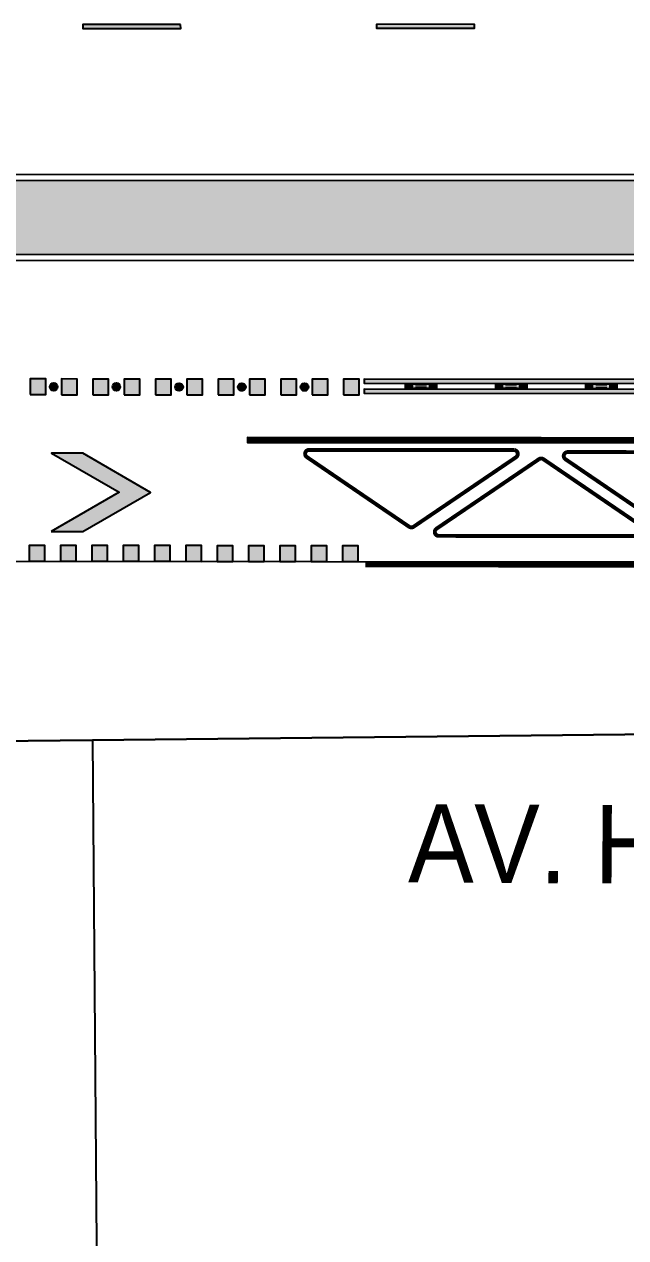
# Model space of a CAD drawing. Header units: metres. Extents: x 668617 to 675126, y 2286318 to 2293677.
# Drawn here: x 669106.42 to 669121.77, y 2287185.69 to 2287216.66 of the extents above; entities that cross this region are included whole.
import ezdxf
from ezdxf.enums import TextEntityAlignment as Align

# ---------------------------------------------------------------- set-up
doc = ezdxf.new("R2010")
doc.units = ezdxf.units.M
doc.header["$MEASUREMENT"] = 0
for name, color, linetype in [('CU_VEGETACION', 54, 'Continuous'), ('DMTG-B-CuadrosVerdes', 94, 'Continuous'), ('DMTG-D-CONFIBUS', 1, 'Continuous'), ('DMTG-M-VIALETON', 92, 'Continuous'), ('DMTG-PB-BANQUETAS', 251, 'Continuous'), ('DMTG-PB-LOTIFICACION', 253, 'Continuous'), ('DMTG-PB-MANZANAS', 251, 'Continuous'), ('DMTG-SH-LINEA DISCONTINUA', 252, 'Continuous'), ('DMTG-SH-LINEA DOBLE', 252, 'Continuous'), ('DMTG-SH-LINEA GUARNICION', 40, 'Continuous'), ('DMTG-SH-PARADA', 252, 'Continuous'), ('DMTG-X-NOM CALLES', 250, 'Continuous')]:
    doc.layers.add(name, color=color, linetype=linetype)
doc.styles.add('CALLE', font='arial.ttf', dxfattribs={"height": 9})

# ---------------------------------------------------------------- blocks, each defined once
blk = doc.blocks.new('*U207')
h = blk.add_hatch(color=252)
h.dxf.hatch_style = 1
h.paths.add_polyline_path([(-1.817, -23.238), (-0.817, -24.968), (-0.817, -24.168), (-1.817, -22.438), (-2.817, -24.168), (-2.817, -24.968)])
h.paths.add_polyline_path([(-1.817, -0.786), (-0.817, -2.516), (-0.817, -1.716), (-1.817, 0.014), (-2.817, -1.716), (-2.817, -2.516)])
h = blk.add_hatch(color=252)
h.dxf.hatch_style = 1
h.paths.add_polyline_path([(-3.215, -19.968), (-3.095, -19.968), (-3.095, -5.468), (-3.133, -5.468), (-3.133, -4.969), (-3.215, -4.969)])
at = {"color": 252, "lineweight": 0, "const_width": 0.1}
blk.add_lwpolyline([(-3.155, -4.969), (-3.155, -19.968)], dxfattribs=at)
at = {"color": 252, "lineweight": 0}
for points in [[(-3.215, -4.969), (-3.215, -19.968)], [(-3.095, -4.969), (-3.095, -19.968)]]:
    blk.add_lwpolyline(points, dxfattribs=at)
at = {"color": 252}
for points in [[(-3.095, -4.969), (-3.215, -4.969), (-3.215, -19.968), (-3.095, -19.968), (-3.095, -4.969)], [(-0.817, -24.968), (-0.817, -24.168), (-1.817, -22.438), (-2.817, -24.168), (-2.817, -24.968), (-1.817, -23.238), (-0.817, -24.968)]]:
    blk.add_lwpolyline(points, dxfattribs=at)
at = {"color": 252, "const_width": 0.1}
for points in [[(-2.671, -6.511, 0.64959), (-2.854, -6.545), (-2.854, -11.793, 0.740696), (-2.671, -11.849), (-0.897, -9.239, 0.325184), (-0.897, -9.121), (-2.671, -6.511)], [(-0.896, -9.8, -0.64959), (-0.713, -9.834), (-0.713, -15.082, -0.740696), (-0.896, -15.138), (-2.67, -12.528, -0.325184), (-2.67, -12.41), (-0.896, -9.8)], [(-2.721, -13.111, 0.64959), (-2.904, -13.145), (-2.904, -18.393, 0.740696), (-2.721, -18.449), (-0.947, -15.839, 0.325184), (-0.947, -15.721), (-2.721, -13.111)]]:
    blk.add_lwpolyline(points, format="xyb", dxfattribs=at)
blk = doc.blocks.new('*U70')
for points in [[(1.2, 0.2), (19.004, 0.2), (19.004, 0.3), (1.2, 0.3)], [(1.2, -0.05), (19.004, -0.05), (19.004, 0.05), (1.2, 0.05)]]:
    blk.add_hatch(color=252).paths.add_polyline_path(points)
for points in [[(1.2, 0.2), (19.004, 0.2), (19.004, 0.3), (1.2, 0.3)], [(1.2, -0.05), (19.004, -0.05), (19.004, 0.05), (1.2, 0.05)]]:
    blk.add_lwpolyline(points, close=True)
blk = doc.blocks.new('*U127')
h = blk.add_hatch(color=256)
h.dxf.hatch_style = 1
h.paths.add_polyline_path([(19.224, 4.25), (19.624, 4.25), (19.624, 4.65), (19.224, 4.65)])
h = blk.add_hatch(color=256)
h.dxf.hatch_style = 1
h.paths.add_polyline_path([(19.224, 4.25), (19.624, 4.25), (19.624, 4.65), (19.224, 4.65)])
h = blk.add_hatch(color=256)
h.dxf.hatch_style = 1
h.paths.add_polyline_path([(20.024, 4.25), (20.424, 4.25), (20.424, 4.65), (20.024, 4.65)])
h = blk.add_hatch(color=256)
h.dxf.hatch_style = 1
h.paths.add_polyline_path([(20.024, 4.25), (20.424, 4.25), (20.424, 4.65), (20.024, 4.65)])
h = blk.add_hatch(color=256)
h.dxf.hatch_style = 1
h.paths.add_polyline_path([(20.824, 4.25), (21.224, 4.25), (21.224, 4.65), (20.824, 4.65)])
h = blk.add_hatch(color=256)
h.dxf.hatch_style = 1
h.paths.add_polyline_path([(20.824, 4.25), (21.224, 4.25), (21.224, 4.65), (20.824, 4.65)])
h = blk.add_hatch(color=256)
h.dxf.hatch_style = 1
h.paths.add_polyline_path([(21.624, 4.25), (22.024, 4.25), (22.024, 4.65), (21.624, 4.65)])
h = blk.add_hatch(color=256)
h.dxf.hatch_style = 1
h.paths.add_polyline_path([(21.624, 4.25), (22.024, 4.25), (22.024, 4.65), (21.624, 4.65)])
h = blk.add_hatch(color=256)
h.dxf.hatch_style = 1
h.paths.add_polyline_path([(22.424, 4.25), (22.824, 4.25), (22.824, 4.65), (22.424, 4.65)])
h = blk.add_hatch(color=256)
h.dxf.hatch_style = 1
h.paths.add_polyline_path([(22.424, 4.25), (22.824, 4.25), (22.824, 4.65), (22.424, 4.65)])
h = blk.add_hatch(color=256)
h.dxf.hatch_style = 1
h.paths.add_polyline_path([(23.224, 4.25), (23.624, 4.25), (23.624, 4.65), (23.224, 4.65)])
h = blk.add_hatch(color=256)
h.dxf.hatch_style = 1
h.paths.add_polyline_path([(23.224, 4.25), (23.624, 4.25), (23.624, 4.65), (23.224, 4.65)])
h = blk.add_hatch(color=256)
h.dxf.hatch_style = 1
h.paths.add_polyline_path([(24.024, 4.25), (24.424, 4.25), (24.424, 4.65), (24.024, 4.65)])
h = blk.add_hatch(color=256)
h.dxf.hatch_style = 1
h.paths.add_polyline_path([(24.024, 4.25), (24.424, 4.25), (24.424, 4.65), (24.024, 4.65)])
h = blk.add_hatch(color=256)
h.dxf.hatch_style = 1
h.paths.add_polyline_path([(24.824, 4.25), (25.224, 4.25), (25.224, 4.65), (24.824, 4.65)])
h = blk.add_hatch(color=256)
h.dxf.hatch_style = 1
h.paths.add_polyline_path([(24.824, 4.25), (25.224, 4.25), (25.224, 4.65), (24.824, 4.65)])
h = blk.add_hatch(color=256)
h.dxf.hatch_style = 1
h.paths.add_polyline_path([(25.624, 4.25), (26.024, 4.25), (26.024, 4.65), (25.624, 4.65)])
h = blk.add_hatch(color=256)
h.dxf.hatch_style = 1
h.paths.add_polyline_path([(25.624, 4.25), (26.024, 4.25), (26.024, 4.65), (25.624, 4.65)])
h = blk.add_hatch(color=256)
h.dxf.hatch_style = 1
h.paths.add_polyline_path([(26.424, 4.25), (26.824, 4.25), (26.824, 4.65), (26.424, 4.65)])
h = blk.add_hatch(color=256)
h.dxf.hatch_style = 1
h.paths.add_polyline_path([(26.424, 4.25), (26.824, 4.25), (26.824, 4.65), (26.424, 4.65)])
h = blk.add_hatch(color=256)
h.dxf.hatch_style = 1
h.paths.add_polyline_path([(27.224, 4.25), (27.624, 4.25), (27.624, 4.65), (27.224, 4.65)])
h = blk.add_hatch(color=256)
h.dxf.hatch_style = 1
h.paths.add_polyline_path([(19.2, 0), (19.6, 0), (19.6, 0.4), (19.2, 0.4)])
h = blk.add_hatch(color=256)
h.dxf.hatch_style = 1
h.paths.add_polyline_path([(19.2, 0), (19.6, 0), (19.6, 0.4), (19.2, 0.4)])
h = blk.add_hatch(color=256)
h.dxf.hatch_style = 1
h.paths.add_polyline_path([(20, 0), (20.4, 0), (20.4, 0.4), (20, 0.4)])
h = blk.add_hatch(color=256)
h.dxf.hatch_style = 1
h.paths.add_polyline_path([(20, 0), (20.4, 0), (20.4, 0.4), (20, 0.4)])
h = blk.add_hatch(color=256)
h.dxf.hatch_style = 1
h.paths.add_polyline_path([(20.8, 0), (21.2, 0), (21.2, 0.4), (20.8, 0.4)])
h = blk.add_hatch(color=256)
h.dxf.hatch_style = 1
h.paths.add_polyline_path([(20.8, 0), (21.2, 0), (21.2, 0.4), (20.8, 0.4)])
h = blk.add_hatch(color=256)
h.dxf.hatch_style = 1
h.paths.add_polyline_path([(21.6, 0), (22, 0), (22, 0.4), (21.6, 0.4)])
h = blk.add_hatch(color=256)
h.dxf.hatch_style = 1
h.paths.add_polyline_path([(21.6, 0), (22, 0), (22, 0.4), (21.6, 0.4)])
h = blk.add_hatch(color=256)
h.dxf.hatch_style = 1
h.paths.add_polyline_path([(22.4, 0), (22.8, 0), (22.8, 0.4), (22.4, 0.4)])
h = blk.add_hatch(color=256)
h.dxf.hatch_style = 1
h.paths.add_polyline_path([(22.4, 0), (22.8, 0), (22.8, 0.4), (22.4, 0.4)])
h = blk.add_hatch(color=256)
h.dxf.hatch_style = 1
h.paths.add_polyline_path([(23.2, 0), (23.6, 0), (23.6, 0.4), (23.2, 0.4)])
h = blk.add_hatch(color=256)
h.dxf.hatch_style = 1
h.paths.add_polyline_path([(23.2, 0), (23.6, 0), (23.6, 0.4), (23.2, 0.4)])
h = blk.add_hatch(color=256)
h.dxf.hatch_style = 1
h.paths.add_polyline_path([(24, 0), (24.4, 0), (24.4, 0.4), (24, 0.4)])
h = blk.add_hatch(color=256)
h.dxf.hatch_style = 1
h.paths.add_polyline_path([(24, 0), (24.4, 0), (24.4, 0.4), (24, 0.4)])
h = blk.add_hatch(color=256)
h.dxf.hatch_style = 1
h.paths.add_polyline_path([(24.8, 0), (25.2, 0), (25.2, 0.4), (24.8, 0.4)])
h = blk.add_hatch(color=256)
h.dxf.hatch_style = 1
h.paths.add_polyline_path([(24.8, 0), (25.2, 0), (25.2, 0.4), (24.8, 0.4)])
h = blk.add_hatch(color=256)
h.dxf.hatch_style = 1
h.paths.add_polyline_path([(25.6, 0), (26, 0), (26, 0.4), (25.6, 0.4)])
h = blk.add_hatch(color=256)
h.dxf.hatch_style = 1
h.paths.add_polyline_path([(25.6, 0), (26, 0), (26, 0.4), (25.6, 0.4)])
h = blk.add_hatch(color=256)
h.dxf.hatch_style = 1
h.paths.add_polyline_path([(26.4, 0), (26.8, 0), (26.8, 0.4), (26.4, 0.4)])
h = blk.add_hatch(color=256)
h.dxf.hatch_style = 1
h.paths.add_polyline_path([(26.4, 0), (26.8, 0), (26.8, 0.4), (26.4, 0.4)])
h = blk.add_hatch(color=256)
h.dxf.hatch_style = 1
h.paths.add_polyline_path([(27.2, 0), (27.6, 0), (27.6, 0.4), (27.2, 0.4)])
for points in [[(19.224, 4.25), (19.624, 4.25), (19.624, 4.65), (19.224, 4.65)], [(19.224, 4.25), (19.624, 4.25), (19.624, 4.65), (19.224, 4.65)], [(20.024, 4.25), (20.424, 4.25), (20.424, 4.65), (20.024, 4.65)], [(20.024, 4.25), (20.424, 4.25), (20.424, 4.65), (20.024, 4.65)], [(20.824, 4.25), (21.224, 4.25), (21.224, 4.65), (20.824, 4.65)], [(20.824, 4.25), (21.224, 4.25), (21.224, 4.65), (20.824, 4.65)], [(21.624, 4.25), (22.024, 4.25), (22.024, 4.65), (21.624, 4.65)], [(21.624, 4.25), (22.024, 4.25), (22.024, 4.65), (21.624, 4.65)], [(22.424, 4.25), (22.824, 4.25), (22.824, 4.65), (22.424, 4.65)], [(22.424, 4.25), (22.824, 4.25), (22.824, 4.65), (22.424, 4.65)], [(23.224, 4.25), (23.624, 4.25), (23.624, 4.65), (23.224, 4.65)], [(23.224, 4.25), (23.624, 4.25), (23.624, 4.65), (23.224, 4.65)], [(24.024, 4.25), (24.424, 4.25), (24.424, 4.65), (24.024, 4.65)], [(24.024, 4.25), (24.424, 4.25), (24.424, 4.65), (24.024, 4.65)], [(24.824, 4.25), (25.224, 4.25), (25.224, 4.65), (24.824, 4.65)], [(24.824, 4.25), (25.224, 4.25), (25.224, 4.65), (24.824, 4.65)], [(25.624, 4.25), (26.024, 4.25), (26.024, 4.65), (25.624, 4.65)], [(25.624, 4.25), (26.024, 4.25), (26.024, 4.65), (25.624, 4.65)], [(26.424, 4.25), (26.824, 4.25), (26.824, 4.65), (26.424, 4.65)], [(26.424, 4.25), (26.824, 4.25), (26.824, 4.65), (26.424, 4.65)], [(27.224, 4.25), (27.624, 4.25), (27.624, 4.65), (27.224, 4.65)], [(19.2, 0), (19.6, 0), (19.6, 0.4), (19.2, 0.4)], [(19.2, 0), (19.6, 0), (19.6, 0.4), (19.2, 0.4)], [(20, 0), (20.4, 0), (20.4, 0.4), (20, 0.4)], [(20, 0), (20.4, 0), (20.4, 0.4), (20, 0.4)], [(20.8, 0), (21.2, 0), (21.2, 0.4), (20.8, 0.4)], [(20.8, 0), (21.2, 0), (21.2, 0.4), (20.8, 0.4)], [(21.6, 0), (22, 0), (22, 0.4), (21.6, 0.4)], [(21.6, 0), (22, 0), (22, 0.4), (21.6, 0.4)], [(22.4, 0), (22.8, 0), (22.8, 0.4), (22.4, 0.4)], [(22.4, 0), (22.8, 0), (22.8, 0.4), (22.4, 0.4)], [(23.2, 0), (23.6, 0), (23.6, 0.4), (23.2, 0.4)], [(23.2, 0), (23.6, 0), (23.6, 0.4), (23.2, 0.4)], [(24, 0), (24.4, 0), (24.4, 0.4), (24, 0.4)], [(24, 0), (24.4, 0), (24.4, 0.4), (24, 0.4)], [(24.8, 0), (25.2, 0), (25.2, 0.4), (24.8, 0.4)], [(24.8, 0), (25.2, 0), (25.2, 0.4), (24.8, 0.4)], [(25.6, 0), (26, 0), (26, 0.4), (25.6, 0.4)], [(25.6, 0), (26, 0), (26, 0.4), (25.6, 0.4)], [(26.4, 0), (26.8, 0), (26.8, 0.4), (26.4, 0.4)], [(26.4, 0), (26.8, 0), (26.8, 0.4), (26.4, 0.4)], [(27.2, 0), (27.6, 0), (27.6, 0.4), (27.2, 0.4)]]:
    blk.add_lwpolyline(points, close=True)
blk = doc.blocks.new('*U86')
at = {"true_color": 0x58ba48}
h = blk.add_hatch(color=85, dxfattribs=at)
h.dxf.hatch_style = 1
h.paths.add_polyline_path([(32.592, 11.001, 1), (32.692, 11.001, 1)], flags=0)
h.paths.add_polyline_path([(32.591, 11.069), (32.58, 11.08, 0.062746), (32.563, 11.062), (32.573, 11.052, 0.413879), (32.591, 11.052, 0.414549)], flags=17)
h.paths.add_polyline_path([(32.588, 11.06, -1), (32.576, 11.06, -1)], flags=16)
h.paths.add_polyline_path([(32.592, 11.001, 1), (32.692, 11.001, 1)], flags=16)
h.paths.add_polyline_path([(32.703, 11.08), (32.692, 11.069, 0.413879), (32.692, 11.052, 0.414549), (32.71, 11.052), (32.721, 11.062, 0.062746)], flags=17)
h.paths.add_polyline_path([(32.707, 11.06, -1), (32.695, 11.06, -1)], flags=16)
h.paths.add_polyline_path([(32.721, 10.94), (32.71, 10.95, 0.413879), (32.692, 10.95, 0.414549), (32.692, 10.933), (32.703, 10.922, 0.062746)], flags=17)
h.paths.add_polyline_path([(32.695, 10.942, -1), (32.707, 10.942, -1)], flags=16)
h.paths.add_polyline_path([(32.591, 10.95, 0.414549), (32.573, 10.95), (32.563, 10.94, 0.062746), (32.58, 10.922), (32.591, 10.933, 0.413879)], flags=17)
h.paths.add_polyline_path([(32.576, 10.942, -1), (32.588, 10.942, -1)], flags=16)
h.paths.add_polyline_path([(32.721, 11.062), (32.71, 11.052, -0.414549), (32.692, 11.052, -0.413879), (32.692, 11.069), (32.703, 11.08, 0.342564), (32.58, 11.08), (32.591, 11.069, -0.414549), (32.591, 11.052, -0.413879), (32.573, 11.052), (32.563, 11.062, 0.166532), (32.542, 11.001, 0.166532), (32.563, 10.94), (32.573, 10.95, -0.414549), (32.591, 10.95, -0.413879), (32.591, 10.933), (32.58, 10.922, 0.342564), (32.703, 10.922), (32.692, 10.933, -0.414549), (32.692, 10.95, -0.413879), (32.71, 10.95), (32.721, 10.94, 0.166532), (32.742, 11.001, 0.166532)])
h.paths.add_polyline_path([(32.692, 11.001, -1), (32.592, 11.001, -1)], flags=0)
h.paths.add_polyline_path([(32.671, 11.056, 0.245947), (32.613, 11.056), (32.601, 11.078, -0.245947), (32.682, 11.078)], flags=16)
h.paths.add_polyline_path([(32.671, 10.946), (32.682, 10.923, -0.245947), (32.601, 10.923), (32.613, 10.946, 0.245947)], flags=16)
h = blk.add_hatch(color=85, dxfattribs=at)
h.dxf.hatch_style = 1
h.paths.add_polyline_path([(32.592, 11.001, 1), (32.692, 11.001, 1)])
at = {"true_color": 0xc7c8ca}
h = blk.add_hatch(color=9, dxfattribs=at)
h.dxf.hatch_style = 1
h.paths.add_polyline_path([(32.682, 11.078, 0.245947), (32.601, 11.078), (32.613, 11.056, -0.245947), (32.671, 11.056)])
h.paths.add_polyline_path([(32.682, 10.923), (32.671, 10.946, -0.245947), (32.613, 10.946), (32.601, 10.923, 0.245947)])
at = {"true_color": 0x58ba48}
h = blk.add_hatch(color=85, dxfattribs=at)
h.dxf.hatch_style = 1
h.paths.add_polyline_path([(34.192, 11.001, 1), (34.292, 11.001, 1)], flags=0)
h.paths.add_polyline_path([(34.191, 11.069), (34.18, 11.08, 0.062746), (34.163, 11.062), (34.173, 11.052, 0.413879), (34.191, 11.052, 0.414549)], flags=17)
h.paths.add_polyline_path([(34.188, 11.06, -1), (34.176, 11.06, -1)], flags=16)
h.paths.add_polyline_path([(34.192, 11.001, 1), (34.292, 11.001, 1)], flags=16)
h.paths.add_polyline_path([(34.303, 11.08), (34.292, 11.069, 0.413879), (34.292, 11.052, 0.414549), (34.31, 11.052), (34.321, 11.062, 0.062746)], flags=17)
h.paths.add_polyline_path([(34.307, 11.06, -1), (34.295, 11.06, -1)], flags=16)
h.paths.add_polyline_path([(34.321, 10.94), (34.31, 10.95, 0.413879), (34.292, 10.95, 0.414549), (34.292, 10.933), (34.303, 10.922, 0.062746)], flags=17)
h.paths.add_polyline_path([(34.295, 10.942, -1), (34.307, 10.942, -1)], flags=16)
h.paths.add_polyline_path([(34.191, 10.95, 0.414549), (34.173, 10.95), (34.163, 10.94, 0.062746), (34.18, 10.922), (34.191, 10.933, 0.413879)], flags=17)
h.paths.add_polyline_path([(34.176, 10.942, -1), (34.188, 10.942, -1)], flags=16)
h.paths.add_polyline_path([(34.321, 11.062), (34.31, 11.052, -0.414549), (34.292, 11.052, -0.413879), (34.292, 11.069), (34.303, 11.08, 0.342564), (34.18, 11.08), (34.191, 11.069, -0.414549), (34.191, 11.052, -0.413879), (34.173, 11.052), (34.163, 11.062, 0.166532), (34.142, 11.001, 0.166532), (34.163, 10.94), (34.173, 10.95, -0.414549), (34.191, 10.95, -0.413879), (34.191, 10.933), (34.18, 10.922, 0.342564), (34.303, 10.922), (34.292, 10.933, -0.414549), (34.292, 10.95, -0.413879), (34.31, 10.95), (34.321, 10.94, 0.166532), (34.342, 11.001, 0.166532)])
h.paths.add_polyline_path([(34.292, 11.001, -1), (34.192, 11.001, -1)], flags=0)
h.paths.add_polyline_path([(34.271, 11.056, 0.245947), (34.213, 11.056), (34.201, 11.078, -0.245947), (34.282, 11.078)], flags=16)
h.paths.add_polyline_path([(34.271, 10.946), (34.282, 10.923, -0.245947), (34.201, 10.923), (34.213, 10.946, 0.245947)], flags=16)
h = blk.add_hatch(color=85, dxfattribs=at)
h.dxf.hatch_style = 1
h.paths.add_polyline_path([(34.192, 11.001, 1), (34.292, 11.001, 1)])
at = {"true_color": 0xc7c8ca}
h = blk.add_hatch(color=9, dxfattribs=at)
h.dxf.hatch_style = 1
h.paths.add_polyline_path([(34.282, 11.078, 0.245947), (34.201, 11.078), (34.213, 11.056, -0.245947), (34.271, 11.056)])
h.paths.add_polyline_path([(34.282, 10.923), (34.271, 10.946, -0.245947), (34.213, 10.946), (34.201, 10.923, 0.245947)])
at = {"true_color": 0x58ba48}
h = blk.add_hatch(color=85, dxfattribs=at)
h.dxf.hatch_style = 1
h.paths.add_polyline_path([(35.792, 11.001, 1), (35.892, 11.001, 1)], flags=0)
h.paths.add_polyline_path([(35.791, 11.069), (35.78, 11.08, 0.062746), (35.763, 11.062), (35.773, 11.052, 0.413879), (35.791, 11.052, 0.414549)], flags=17)
h.paths.add_polyline_path([(35.788, 11.06, -1), (35.776, 11.06, -1)], flags=16)
h.paths.add_polyline_path([(35.792, 11.001, 1), (35.892, 11.001, 1)], flags=16)
h.paths.add_polyline_path([(35.903, 11.08), (35.892, 11.069, 0.413879), (35.892, 11.052, 0.414549), (35.91, 11.052), (35.921, 11.062, 0.062746)], flags=17)
h.paths.add_polyline_path([(35.907, 11.06, -1), (35.895, 11.06, -1)], flags=16)
h.paths.add_polyline_path([(35.921, 10.94), (35.91, 10.95, 0.413879), (35.892, 10.95, 0.414549), (35.892, 10.933), (35.903, 10.922, 0.062746)], flags=17)
h.paths.add_polyline_path([(35.895, 10.942, -1), (35.907, 10.942, -1)], flags=16)
h.paths.add_polyline_path([(35.791, 10.95, 0.414549), (35.773, 10.95), (35.763, 10.94, 0.062746), (35.78, 10.922), (35.791, 10.933, 0.413879)], flags=17)
h.paths.add_polyline_path([(35.776, 10.942, -1), (35.788, 10.942, -1)], flags=16)
h.paths.add_polyline_path([(35.921, 11.062), (35.91, 11.052, -0.414549), (35.892, 11.052, -0.413879), (35.892, 11.069), (35.903, 11.08, 0.342564), (35.78, 11.08), (35.791, 11.069, -0.414549), (35.791, 11.052, -0.413879), (35.773, 11.052), (35.763, 11.062, 0.166532), (35.742, 11.001, 0.166532), (35.763, 10.94), (35.773, 10.95, -0.414549), (35.791, 10.95, -0.413879), (35.791, 10.933), (35.78, 10.922, 0.342564), (35.903, 10.922), (35.892, 10.933, -0.414549), (35.892, 10.95, -0.413879), (35.91, 10.95), (35.921, 10.94, 0.166532), (35.942, 11.001, 0.166532)])
h.paths.add_polyline_path([(35.892, 11.001, -1), (35.792, 11.001, -1)], flags=0)
h.paths.add_polyline_path([(35.871, 11.056, 0.245947), (35.813, 11.056), (35.801, 11.078, -0.245947), (35.882, 11.078)], flags=16)
h.paths.add_polyline_path([(35.871, 10.946), (35.882, 10.923, -0.245947), (35.801, 10.923), (35.813, 10.946, 0.245947)], flags=16)
h = blk.add_hatch(color=85, dxfattribs=at)
h.dxf.hatch_style = 1
h.paths.add_polyline_path([(35.792, 11.001, 1), (35.892, 11.001, 1)])
at = {"true_color": 0xc7c8ca}
h = blk.add_hatch(color=9, dxfattribs=at)
h.dxf.hatch_style = 1
h.paths.add_polyline_path([(35.882, 11.078, 0.245947), (35.801, 11.078), (35.813, 11.056, -0.245947), (35.871, 11.056)])
h.paths.add_polyline_path([(35.882, 10.923), (35.871, 10.946, -0.245947), (35.813, 10.946), (35.801, 10.923, 0.245947)])
at = {"true_color": 0x58ba48}
h = blk.add_hatch(color=85, dxfattribs=at)
h.dxf.hatch_style = 1
h.paths.add_polyline_path([(37.392, 11.001, 1), (37.492, 11.001, 1)], flags=0)
h.paths.add_polyline_path([(37.391, 11.069), (37.38, 11.08, 0.062746), (37.363, 11.062), (37.373, 11.052, 0.413879), (37.391, 11.052, 0.414549)], flags=17)
h.paths.add_polyline_path([(37.388, 11.06, -1), (37.376, 11.06, -1)], flags=16)
h.paths.add_polyline_path([(37.392, 11.001, 1), (37.492, 11.001, 1)], flags=16)
h.paths.add_polyline_path([(37.503, 11.08), (37.492, 11.069, 0.413879), (37.492, 11.052, 0.414549), (37.51, 11.052), (37.521, 11.062, 0.062746)], flags=17)
h.paths.add_polyline_path([(37.507, 11.06, -1), (37.495, 11.06, -1)], flags=16)
h.paths.add_polyline_path([(37.521, 10.94), (37.51, 10.95, 0.413879), (37.492, 10.95, 0.414549), (37.492, 10.933), (37.503, 10.922, 0.062746)], flags=17)
h.paths.add_polyline_path([(37.495, 10.942, -1), (37.507, 10.942, -1)], flags=16)
h.paths.add_polyline_path([(37.391, 10.95, 0.414549), (37.373, 10.95), (37.363, 10.94, 0.062746), (37.38, 10.922), (37.391, 10.933, 0.413879)], flags=17)
h.paths.add_polyline_path([(37.376, 10.942, -1), (37.388, 10.942, -1)], flags=16)
h.paths.add_polyline_path([(37.521, 11.062), (37.51, 11.052, -0.414549), (37.492, 11.052, -0.413879), (37.492, 11.069), (37.503, 11.08, 0.342564), (37.38, 11.08), (37.391, 11.069, -0.414549), (37.391, 11.052, -0.413879), (37.373, 11.052), (37.363, 11.062, 0.166532), (37.342, 11.001, 0.166532), (37.363, 10.94), (37.373, 10.95, -0.414549), (37.391, 10.95, -0.413879), (37.391, 10.933), (37.38, 10.922, 0.342564), (37.503, 10.922), (37.492, 10.933, -0.414549), (37.492, 10.95, -0.413879), (37.51, 10.95), (37.521, 10.94, 0.166532), (37.542, 11.001, 0.166532)])
h.paths.add_polyline_path([(37.492, 11.001, -1), (37.392, 11.001, -1)], flags=0)
h.paths.add_polyline_path([(37.471, 11.056, 0.245947), (37.413, 11.056), (37.401, 11.078, -0.245947), (37.482, 11.078)], flags=16)
h.paths.add_polyline_path([(37.471, 10.946), (37.482, 10.923, -0.245947), (37.401, 10.923), (37.413, 10.946, 0.245947)], flags=16)
h = blk.add_hatch(color=85, dxfattribs=at)
h.dxf.hatch_style = 1
h.paths.add_polyline_path([(37.392, 11.001, 1), (37.492, 11.001, 1)])
at = {"true_color": 0xc7c8ca}
h = blk.add_hatch(color=9, dxfattribs=at)
h.dxf.hatch_style = 1
h.paths.add_polyline_path([(37.482, 11.078, 0.245947), (37.401, 11.078), (37.413, 11.056, -0.245947), (37.471, 11.056)])
h.paths.add_polyline_path([(37.482, 10.923), (37.471, 10.946, -0.245947), (37.413, 10.946), (37.401, 10.923, 0.245947)])
at = {"true_color": 0x58ba48}
h = blk.add_hatch(color=85, dxfattribs=at)
h.dxf.hatch_style = 1
h.paths.add_polyline_path([(38.992, 11.001, 1), (39.092, 11.001, 1)], flags=0)
h.paths.add_polyline_path([(38.991, 11.069), (38.98, 11.08, 0.062746), (38.963, 11.062), (38.973, 11.052, 0.413879), (38.991, 11.052, 0.414549)], flags=17)
h.paths.add_polyline_path([(38.988, 11.06, -1), (38.976, 11.06, -1)], flags=16)
h.paths.add_polyline_path([(38.992, 11.001, 1), (39.092, 11.001, 1)], flags=16)
h.paths.add_polyline_path([(39.103, 11.08), (39.092, 11.069, 0.413879), (39.092, 11.052, 0.414549), (39.11, 11.052), (39.121, 11.062, 0.062746)], flags=17)
h.paths.add_polyline_path([(39.107, 11.06, -1), (39.095, 11.06, -1)], flags=16)
h.paths.add_polyline_path([(39.121, 10.94), (39.11, 10.95, 0.413879), (39.092, 10.95, 0.414549), (39.092, 10.933), (39.103, 10.922, 0.062746)], flags=17)
h.paths.add_polyline_path([(39.095, 10.942, -1), (39.107, 10.942, -1)], flags=16)
h.paths.add_polyline_path([(38.991, 10.95, 0.414549), (38.973, 10.95), (38.963, 10.94, 0.062746), (38.98, 10.922), (38.991, 10.933, 0.413879)], flags=17)
h.paths.add_polyline_path([(38.976, 10.942, -1), (38.988, 10.942, -1)], flags=16)
h.paths.add_polyline_path([(39.121, 11.062), (39.11, 11.052, -0.414549), (39.092, 11.052, -0.413879), (39.092, 11.069), (39.103, 11.08, 0.342564), (38.98, 11.08), (38.991, 11.069, -0.414549), (38.991, 11.052, -0.413879), (38.973, 11.052), (38.963, 11.062, 0.166532), (38.942, 11.001, 0.166532), (38.963, 10.94), (38.973, 10.95, -0.414549), (38.991, 10.95, -0.413879), (38.991, 10.933), (38.98, 10.922, 0.342564), (39.103, 10.922), (39.092, 10.933, -0.414549), (39.092, 10.95, -0.413879), (39.11, 10.95), (39.121, 10.94, 0.166532), (39.142, 11.001, 0.166532)])
h.paths.add_polyline_path([(39.092, 11.001, -1), (38.992, 11.001, -1)], flags=0)
h.paths.add_polyline_path([(39.071, 11.056, 0.245947), (39.013, 11.056), (39.001, 11.078, -0.245947), (39.082, 11.078)], flags=16)
h.paths.add_polyline_path([(39.071, 10.946), (39.082, 10.923, -0.245947), (39.001, 10.923), (39.013, 10.946, 0.245947)], flags=16)
h = blk.add_hatch(color=85, dxfattribs=at)
h.dxf.hatch_style = 1
h.paths.add_polyline_path([(38.992, 11.001, 1), (39.092, 11.001, 1)])
at = {"true_color": 0xc7c8ca}
h = blk.add_hatch(color=9, dxfattribs=at)
h.dxf.hatch_style = 1
h.paths.add_polyline_path([(39.082, 11.078, 0.245947), (39.001, 11.078), (39.013, 11.056, -0.245947), (39.071, 11.056)])
h.paths.add_polyline_path([(39.082, 10.923), (39.071, 10.946, -0.245947), (39.013, 10.946), (39.001, 10.923, 0.245947)])
at = {"color": 18, "true_color": 0x000000}
for points in [[(32.591, 11.069), (32.58, 11.08, 0.062746), (32.563, 11.062), (32.573, 11.052, 0.413879), (32.591, 11.052, 0.414549)], [(32.591, 10.933), (32.58, 10.922, -0.062746), (32.563, 10.94), (32.573, 10.95, -0.413879), (32.591, 10.95, -0.414549)], [(32.682, 11.078), (32.671, 11.056, 0.245947), (32.613, 11.056), (32.601, 11.078, -0.245947)], [(32.682, 10.923), (32.671, 10.946, -0.245947), (32.613, 10.946), (32.601, 10.923, 0.245947)], [(32.692, 11.069), (32.703, 11.08, -0.062746), (32.721, 11.062), (32.71, 11.052, -0.413879), (32.692, 11.052, -0.414549)], [(32.692, 10.933), (32.703, 10.922, 0.062746), (32.721, 10.94), (32.71, 10.95, 0.413879), (32.692, 10.95, 0.414549)], [(34.191, 11.069), (34.18, 11.08, 0.062746), (34.163, 11.062), (34.173, 11.052, 0.413879), (34.191, 11.052, 0.414549)], [(34.191, 10.933), (34.18, 10.922, -0.062746), (34.163, 10.94), (34.173, 10.95, -0.413879), (34.191, 10.95, -0.414549)], [(34.282, 11.078), (34.271, 11.056, 0.245947), (34.213, 11.056), (34.201, 11.078, -0.245947)], [(34.282, 10.923), (34.271, 10.946, -0.245947), (34.213, 10.946), (34.201, 10.923, 0.245947)], [(34.292, 11.069), (34.303, 11.08, -0.062746), (34.321, 11.062), (34.31, 11.052, -0.413879), (34.292, 11.052, -0.414549)], [(34.292, 10.933), (34.303, 10.922, 0.062746), (34.321, 10.94), (34.31, 10.95, 0.413879), (34.292, 10.95, 0.414549)], [(35.791, 11.069), (35.78, 11.08, 0.062746), (35.763, 11.062), (35.773, 11.052, 0.413879), (35.791, 11.052, 0.414549)], [(35.791, 10.933), (35.78, 10.922, -0.062746), (35.763, 10.94), (35.773, 10.95, -0.413879), (35.791, 10.95, -0.414549)], [(35.882, 11.078), (35.871, 11.056, 0.245947), (35.813, 11.056), (35.801, 11.078, -0.245947)], [(35.882, 10.923), (35.871, 10.946, -0.245947), (35.813, 10.946), (35.801, 10.923, 0.245947)], [(35.892, 11.069), (35.903, 11.08, -0.062746), (35.921, 11.062), (35.91, 11.052, -0.413879), (35.892, 11.052, -0.414549)], [(35.892, 10.933), (35.903, 10.922, 0.062746), (35.921, 10.94), (35.91, 10.95, 0.413879), (35.892, 10.95, 0.414549)], [(37.391, 11.069), (37.38, 11.08, 0.062746), (37.363, 11.062), (37.373, 11.052, 0.413879), (37.391, 11.052, 0.414549)], [(37.391, 10.933), (37.38, 10.922, -0.062746), (37.363, 10.94), (37.373, 10.95, -0.413879), (37.391, 10.95, -0.414549)], [(37.482, 11.078), (37.471, 11.056, 0.245947), (37.413, 11.056), (37.401, 11.078, -0.245947)], [(37.482, 10.923), (37.471, 10.946, -0.245947), (37.413, 10.946), (37.401, 10.923, 0.245947)], [(37.492, 11.069), (37.503, 11.08, -0.062746), (37.521, 11.062), (37.51, 11.052, -0.413879), (37.492, 11.052, -0.414549)], [(37.492, 10.933), (37.503, 10.922, 0.062746), (37.521, 10.94), (37.51, 10.95, 0.413879), (37.492, 10.95, 0.414549)], [(38.991, 11.069), (38.98, 11.08, 0.062746), (38.963, 11.062), (38.973, 11.052, 0.413879), (38.991, 11.052, 0.414549)], [(38.991, 10.933), (38.98, 10.922, -0.062746), (38.963, 10.94), (38.973, 10.95, -0.413879), (38.991, 10.95, -0.414549)], [(39.082, 11.078), (39.071, 11.056, 0.245947), (39.013, 11.056), (39.001, 11.078, -0.245947)], [(39.082, 10.923), (39.071, 10.946, -0.245947), (39.013, 10.946), (39.001, 10.923, 0.245947)], [(39.092, 11.069), (39.103, 11.08, -0.062746), (39.121, 11.062), (39.11, 11.052, -0.413879), (39.092, 11.052, -0.414549)], [(39.092, 10.933), (39.103, 10.922, 0.062746), (39.121, 10.94), (39.11, 10.95, 0.413879), (39.092, 10.95, 0.414549)]]:
    blk.add_lwpolyline(points, format="xyb", close=True, dxfattribs=at)
for points in [[(32.642, 10.901), (32.642, 11.101)], [(34.242, 10.901), (34.242, 11.101)], [(35.842, 10.901), (35.842, 11.101)], [(37.442, 10.901), (37.442, 11.101)], [(39.042, 10.901), (39.042, 11.101)]]:
    blk.add_lwpolyline(points)
for centre, radius in [((32.642, 11.001), 0.1), ((32.582, 11.06), 0.00613), ((32.582, 10.942), 0.00613), ((32.642, 11.001), 0.05), ((32.701, 11.06), 0.00613), ((32.701, 10.942), 0.00613), ((34.242, 11.001), 0.1), ((34.182, 11.06), 0.00613), ((34.182, 10.942), 0.00613), ((34.242, 11.001), 0.05), ((34.301, 11.06), 0.00613), ((34.301, 10.942), 0.00613), ((35.842, 11.001), 0.1), ((35.782, 11.06), 0.00613), ((35.782, 10.942), 0.00613), ((35.842, 11.001), 0.05), ((35.901, 11.06), 0.00613), ((35.901, 10.942), 0.00613), ((37.442, 11.001), 0.1), ((37.382, 11.06), 0.00613), ((37.382, 10.942), 0.00613), ((37.442, 11.001), 0.05), ((37.501, 11.06), 0.00613), ((37.501, 10.942), 0.00613), ((39.042, 11.001), 0.1), ((38.982, 11.06), 0.00613), ((38.982, 10.942), 0.00613), ((39.042, 11.001), 0.05), ((39.101, 11.06), 0.00613), ((39.101, 10.942), 0.00613)]:
    blk.add_circle(centre, radius, dxfattribs=at)
blk = doc.blocks.new('*U26')
at = {"ltscale": 0.1, "true_color": 0xf8d731}
h = blk.add_hatch(color=40, dxfattribs=at)
h.dxf.hatch_style = 1
h.paths.add_polyline_path([(0, -0.115), (0, -0.235), (0.163, -0.197, 0.348227), (0.171, -0.187), (0.171, -0.163, 0.348227), (0.163, -0.153)])
h.paths.add_polyline_path([(0.151, -0.171), (0.151, -0.179), (0.02, -0.21), (0.02, -0.14)], flags=16)
at = {"lineweight": 60}
h = blk.add_hatch(color=72, dxfattribs=at)
h.dxf.hatch_style = 1
h.paths.add_polyline_path([(0.02, -0.21), (0.151, -0.179), (0.151, -0.171), (0.02, -0.14)])
at = {"ltscale": 0.1, "true_color": 0xf8d731}
h = blk.add_hatch(color=40, dxfattribs=at)
h.dxf.hatch_style = 1
h.set_gradient(color1=(248, 153, 30), color2=(248, 215, 49), rotation=90, name='CYLINDER')
h.paths.add_polyline_path([(0.756, -0.235), (0.632, -0.207, -0.349253), (0.617, -0.187), (0.617, -0.163, -0.000038), (0.617, -0.163, -0.349253), (0.632, -0.143), (0.756, -0.115), (0.044, -0.115), (0.165, -0.143, -0.348227), (0.181, -0.163), (0.181, -0.187, -0.348227), (0.165, -0.207), (0.044, -0.235)])
h = blk.add_hatch(color=40, dxfattribs=at)
h.dxf.hatch_style = 1
h.paths.add_polyline_path([(0.634, -0.153, 0.349253), (0.627, -0.163), (0.627, -0.187, 0.349253), (0.634, -0.197), (0.8, -0.235), (0.8, -0.115)])
h.paths.add_polyline_path([(0.78, -0.14), (0.647, -0.171), (0.647, -0.179), (0.78, -0.21)], flags=16)
at = {"lineweight": 60}
h = blk.add_hatch(color=22, dxfattribs=at)
h.dxf.hatch_style = 1
h.paths.add_polyline_path([(0.647, -0.179), (0.78, -0.21), (0.78, -0.14), (0.647, -0.171)])
at = {"color": 40, "true_color": 0xf8d731}
for points in [[(0, -0.115), (0, -0.235), (0.163, -0.197, 0.348227), (0.171, -0.187), (0.171, -0.163, 0.348227), (0.163, -0.153)], [(0.617, -0.163), (0.617, -0.187, 0.349253), (0.632, -0.207), (0.756, -0.235), (0.044, -0.235), (0.165, -0.207, 0.348227), (0.181, -0.187), (0.181, -0.163, 0.348227), (0.165, -0.143), (0.044, -0.115), (0.756, -0.115), (0.632, -0.143, 0.349253), (0.617, -0.163, 0.000038)], [(0.8, -0.235), (0.634, -0.197, -0.349253), (0.627, -0.187), (0.627, -0.163, -0.349253), (0.634, -0.153), (0.8, -0.115)]]:
    blk.add_lwpolyline(points, format="xyb", close=True, dxfattribs=at)
for points in [[(0.044, -0.115), (0, -0.115)], [(0, -0.235), (0.044, -0.235)], [(0.756, -0.115), (0.8, -0.115)], [(0.756, -0.235), (0.8, -0.235)]]:
    blk.add_lwpolyline(points, dxfattribs=at)
for points in [[(0.02, -0.14), (0.02, -0.21), (0.151, -0.179), (0.151, -0.171)], [(0.78, -0.21), (0.647, -0.179), (0.647, -0.171), (0.78, -0.14)]]:
    blk.add_lwpolyline(points, close=True, dxfattribs=at)
at = {"color": 1, "ltscale": 0.1}
for points in [[(0.541, -0.139), (0.259, -0.139)], [(0.541, -0.211), (0.259, -0.211)]]:
    blk.add_lwpolyline(points, dxfattribs=at)
blk = doc.blocks.new('*U68')
at = {"layer": 'DMTG-D-CONFIBUS', "rotation": 0.06683931164646181}
blk.add_blockref('*U26', (0, 0.175), dxfattribs=at)

msp = doc.modelspace()

# ---------------------------------------------------------------- hatches: boundary and pattern name
at = {"layer": 'CU_VEGETACION'}
h = msp.add_hatch(dxfattribs=at)
h.set_pattern_fill('GRASS', color=256, scale=0.25, angle=1.056706)
h.set_pattern_definition([(92.53632, (668987.63236, 2287172.38601), (-0.18442637, 0.16878067), [0.046875, -0.30667839]), (47.53632, (668987.63236, 2287172.386), (-0.18442637, 0.16878067), [0.046875, -0.203125]), (137.53632, (668987.63236, 2287172.386), (-0.16878067, -0.18442637), [0.046875, -0.203125])])
edge = h.paths.add_edge_path()
edge.add_arc((669034.37137, 2287211.70166), 0.95164, 94.767135, 269.699271, ccw=False)
edge.add_line((669034.29228, 2287212.65001), (669241.61273, 2287212.71906))
edge.add_line((669241.61273, 2287212.71906), (669365.5774, 2287212.76035))
edge.add_line((669365.5774, 2287212.76035), (669388.52584, 2287213.72772))
edge.add_line((669388.52584, 2287213.72772), (669388.51451, 2287212.83267))
edge.add_line((669388.51451, 2287212.83267), (669381.8469, 2287212.25465))
edge.add_line((669381.8469, 2287212.25465), (669365.30851, 2287210.86026))
edge.add_line((669365.30851, 2287210.86026), (669034.36637, 2287210.75003))
at = {"layer": 'DMTG-SH-LINEA DISCONTINUA'}
for points in [[(669110.41492, 2287216.65202), (669107.91492, 2287216.65011), (669107.915, 2287216.55011), (669110.415, 2287216.55202)], [(669117.91492, 2287216.65775), (669115.41492, 2287216.65584), (669115.41499, 2287216.55584), (669117.91499, 2287216.55775)]]:
    msp.add_hatch(color=256, dxfattribs=at).paths.add_polyline_path(points)

# ---------------------------------------------------------------- linework, layer by layer
at = {"layer": 'DMTG-PB-BANQUETAS', "flags": 128}
for points in [[(669034.36602, 2287210.60003, -0.95971921), (669034.28624, 2287212.80001), (669241.61268, 2287212.86906), (669365.57422, 2287212.91035), (669388.67783, 2287213.88426), (669388.66278, 2287212.69481), (669381.85959, 2287212.10519), (669365.31485, 2287210.71027)], [(669034.36637, 2287210.75003, -0.95672443), (669034.29228, 2287212.65001), (669241.61273, 2287212.71906), (669365.5774, 2287212.76035), (669388.52584, 2287213.72772), (669388.51451, 2287212.83267), (669381.8469, 2287212.25465), (669365.30851, 2287210.86026)]]:
    msp.add_lwpolyline(points, format="xyb", close=True, dxfattribs=at)
msp.add_lwpolyline([(669032.40977, 2287202.98045), (669084.13354, 2287202.97661), (669134.08619, 2287202.93147, -0.4133508), (669138.08257, 2287198.93965), (669138.29051, 2287097.15686), (669138.13198, 2287096.54302), (669137.89762, 2287095.95373), (669137.59051, 2287095.39798), (669137.21573, 2287094.88674), (669136.77832, 2287094.42695), (669136.28635, 2287094.02657), (669135.74787, 2287093.69154), (669135.1719, 2287093.42678), (669134.56648, 2287093.23725), (669133.94165, 2287093.12685), (669133.3084, 2287093.09553), (669034.71929, 2287092.3602)], format="xyb", dxfattribs=at)
at = {"layer": 'DMTG-PB-LOTIFICACION', "flags": 128}
for points in [[(669108.16545, 2287198.38578), (669132.9447, 2287198.65109)], [(669095.83578, 2287198.26339), (669108.16545, 2287198.38578)], [(669108.16545, 2287198.38578), (669108.27357, 2287184.46564)]]:
    msp.add_lwpolyline(points, dxfattribs=at)
at = {"layer": 'DMTG-PB-MANZANAS', "flags": 128}
msp.add_lwpolyline([(669058.32465, 2287097.91945), (669088.49483, 2287097.98765), (669093.70486, 2287097.99979), (669103.835, 2287098.00284), (669115.52506, 2287098.03251), (669123.95512, 2287098.04833), (669133.36518, 2287098.06832), (669133.23652, 2287128.12913), (669133.19415, 2287138.0294), (669133.16182, 2287147.91971), (669133.05435, 2287173.03039), (669133.00282, 2287185.07072), (669132.9447, 2287198.65109), (669108.16545, 2287198.38578), (669095.83578, 2287198.26339), (669081.69625, 2287198.1033), (669070.55662, 2287197.97596)], dxfattribs=at)
at = {"layer": 'DMTG-SH-LINEA DISCONTINUA'}
for points in [[(669110.41492, 2287216.65202), (669107.91492, 2287216.65011), (669107.915, 2287216.55011), (669110.415, 2287216.55202)], [(669117.91492, 2287216.65775), (669115.41492, 2287216.65584), (669115.41499, 2287216.55584), (669117.91499, 2287216.55775)]]:
    msp.add_lwpolyline(points, close=True, dxfattribs=at)
at = {"layer": 'DMTG-SH-LINEA GUARNICION', "const_width": 0.15}
msp.add_lwpolyline([(669115.13081, 2287202.87346), (669134.08613, 2287202.85647)], dxfattribs=at)

# ---------------------------------------------------------------- block references
at = {"layer": 'DMTG-B-CuadrosVerdes', "rotation": 359.9494048407651}
msp.add_blockref('*U127', (669087.34603, 2287202.97349), dxfattribs=at)
at = {"layer": 'DMTG-D-CONFIBUS', "color": 0, "linetype": 'ByBlock', "lineweight": -2, "transparency": 16777216, "rotation": 359.9953444878094}
for p in [(669116.14706, 2287207.42188), (669118.44706, 2287207.41963), (669120.74706, 2287207.41738)]:
    msp.add_blockref('*U68', p, dxfattribs=at)
at = {"layer": 'DMTG-M-VIALETON', "rotation": 359.9489327507482}
msp.add_blockref('*U86', (669074.52276, 2287196.43369), dxfattribs=at)
at = {"layer": 'DMTG-SH-LINEA DOBLE', "rotation": 179.9486631684762}
msp.add_blockref('*U70', (669134.09888, 2287207.53094), dxfattribs=at)
at = {"layer": 'DMTG-SH-PARADA', "rotation": 269.9486624746631}
msp.add_blockref('*U207', (669132.08145, 2287202.87634), dxfattribs=at)

# ---------------------------------------------------------------- texts
at = {"layer": 'DMTG-X-NOM CALLES', "style": 'CALLE', "width": 0.9}
msp.add_text('AV. HIDALGO', height=2, rotation=359.699186, dxfattribs=at).set_placement((669132.28956, 2287195.67455), align=Align.MIDDLE_RIGHT)

doc.saveas('drawing.dxf')
